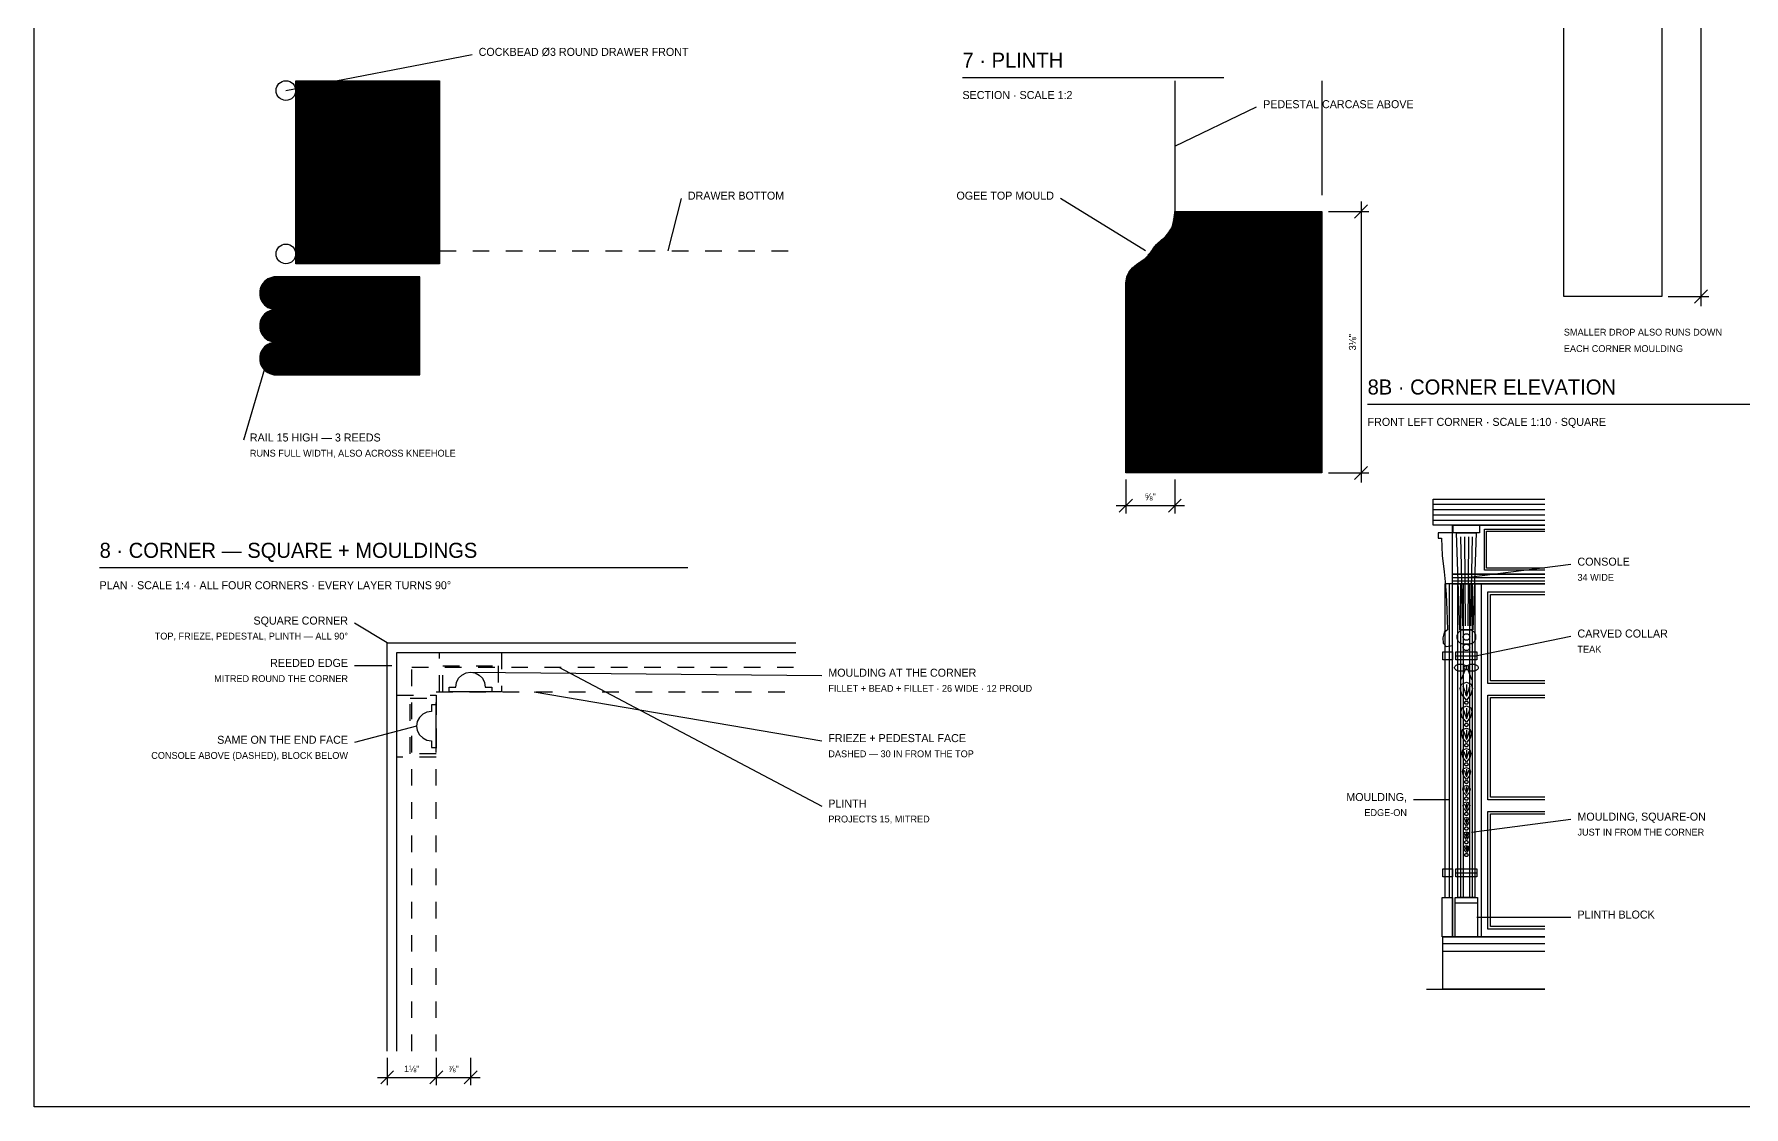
# Model space of a CAD drawing. Header units: inches. Extents: x 0.3 to 16.2, y 0.3 to 11.4.
# Drawn here: x 0.31 to 10.61, y 0.31 to 6.78 of the extents above; entities that cross this region are included whole.
import ezdxf
from ezdxf.enums import TextEntityAlignment as Align

# ---------------------------------------------------------------- set-up
doc = ezdxf.new("R2010")
doc.units = ezdxf.units.IN
doc.header["$LTSCALE"] = 0.009843
doc.header["$MEASUREMENT"] = 0
doc.linetypes.add('DASHED', pattern=[0.6, 0.5, -0.1])
for name, color, linetype in [('DIMENSIONS', 1, 'Continuous'), ('GEOMETRY', 7, 'Continuous'), ('HATCH', 8, 'Continuous'), ('TEXT', 7, 'Continuous')]:
    doc.layers.add(name, color=color, linetype=linetype)

msp = doc.modelspace()

# ---------------------------------------------------------------- hatches: boundary and pattern name
at = {"layer": 'HATCH'}
h = msp.add_hatch(dxfattribs=at)
h.set_pattern_fill('ANSI31', scale=0.01574803)
h.paths.add_polyline_path([(1.89, 6.496), (2.756, 6.496), (2.756, 5.394), (1.89, 5.394), (1.89, 6.496)])
h = msp.add_hatch(dxfattribs=at)
h.set_pattern_fill('ANSI31', scale=0.01574803)
h.paths.add_polyline_path([(7.185, 5.709), (8.071, 5.709), (8.071, 4.134), (6.89, 4.134), (6.89, 5.276), (6.909, 5.345), (6.954, 5.389), (7.006, 5.425), (7.047, 5.472), (7.085, 5.52), (7.131, 5.561), (7.169, 5.616), (7.185, 5.709)])
h = msp.add_hatch(dxfattribs=at)
h.set_pattern_fill('ANSI31', scale=0.01574803)
h.paths.add_polyline_path([(1.772, 5.315), (1.759, 5.314), (1.746, 5.312), (1.734, 5.307), (1.722, 5.302), (1.712, 5.295), (1.702, 5.286), (1.694, 5.276), (1.686, 5.266), (1.681, 5.254), (1.677, 5.242), (1.674, 5.229), (1.673, 5.217), (1.674, 5.204), (1.677, 5.191), (1.681, 5.179), (1.686, 5.167), (1.694, 5.157), (1.702, 5.147), (1.712, 5.138), (1.722, 5.131), (1.734, 5.126), (1.746, 5.121), (1.759, 5.119), (1.772, 5.118), (1.759, 5.117), (1.746, 5.115), (1.734, 5.111), (1.722, 5.105), (1.712, 5.098), (1.702, 5.089), (1.694, 5.08), (1.686, 5.069), (1.681, 5.057), (1.677, 5.045), (1.674, 5.033), (1.673, 5.02), (1.674, 5.007), (1.677, 4.994), (1.681, 4.982), (1.686, 4.97), (1.694, 4.96), (1.702, 4.95), (1.712, 4.942), (1.722, 4.934), (1.734, 4.929), (1.746, 4.925), (1.759, 4.922), (1.772, 4.921), (1.759, 4.92), (1.746, 4.918), (1.734, 4.914), (1.722, 4.908), (1.712, 4.901), (1.702, 4.892), (1.694, 4.883), (1.686, 4.872), (1.681, 4.86), (1.677, 4.848), (1.674, 4.836), (1.673, 4.823), (1.674, 4.81), (1.677, 4.797), (1.681, 4.785), (1.686, 4.774), (1.694, 4.763), (1.702, 4.753), (1.712, 4.745), (1.722, 4.738), (1.734, 4.732), (1.746, 4.728), (1.759, 4.725), (1.772, 4.724), (2.638, 4.724), (2.638, 5.315), (1.772, 5.315)])

# ---------------------------------------------------------------- linework, layer by layer
at = {"layer": 'DIMENSIONS'}
for p, q in [((10.354, 10.571), (10.354, 5.138)), ((8.307, 5.768), (8.307, 4.075)), ((8.11, 5.709), (8.354, 5.709)), ((8.268, 5.669), (8.346, 5.748)), ((10.157, 5.197), (10.402, 5.197)), ((10.315, 5.157), (10.394, 5.236)), ((8.11, 4.134), (8.354, 4.134)), ((8.268, 4.094), (8.346, 4.173)), ((6.89, 4.094), (6.89, 3.89)), ((7.185, 4.094), (7.185, 3.89)), ((6.831, 3.937), (7.244, 3.937)), ((6.85, 3.898), (6.929, 3.976)), ((7.146, 3.898), (7.224, 3.976)), ((2.402, 0.453), (2.48, 0.531)), ((2.441, 0.61), (2.441, 0.445)), ((2.697, 0.453), (2.776, 0.531)), ((2.736, 0.61), (2.736, 0.445)), ((2.904, 0.453), (2.982, 0.531)), ((2.943, 0.61), (2.943, 0.445)), ((2.382, 0.492), (3.002, 0.492))]:
    msp.add_line(p, q, dxfattribs=at)
at = {"layer": 'GEOMETRY'}
for p, q in [((1.831, 6.437), (2.953, 6.654)), ((5.906, 6.516), (7.48, 6.516)), ((7.185, 6.102), (7.677, 6.339)), ((4.134, 5.472), (4.213, 5.787)), ((7.008, 5.472), (6.496, 5.787)), ((1.772, 5), (1.575, 4.331)), ((8.346, 4.547), (10.709, 4.547)), ((0.709, 3.563), (4.252, 3.563)), ((8.941, 3.504), (9.571, 3.583)), ((2.441, 3.11), (2.244, 3.228)), ((8.996, 3.031), (9.571, 3.15)), ((2.47, 2.972), (2.244, 2.972)), ((2.943, 2.933), (5.059, 2.913)), ((3.474, 2.963), (5.059, 2.126)), ((3.327, 2.815), (5.059, 2.52)), ((2.618, 2.608), (2.244, 2.51)), ((8.835, 2.165), (8.622, 2.165)), ((8.972, 1.969), (9.571, 2.047)), ((9.004, 1.457), (9.571, 1.457)), ((8.701, 1.024), (9.413, 1.024))]:
    msp.add_line(p, q, dxfattribs=at)
for points in [[(0.315, 11.378), (16.22, 11.378), (16.22, 0.315), (0.315, 0.315), (0.315, 11.378)], [(9.528, 10.512), (10.118, 10.512), (10.118, 5.197), (9.528, 5.197), (9.528, 10.512)], [(1.89, 6.496), (2.756, 6.496), (2.756, 5.394), (1.89, 5.394), (1.89, 6.496)], [(7.185, 6.496), (7.185, 5.709)], [(8.071, 6.496), (8.071, 5.807)], [(7.185, 5.709), (8.071, 5.709), (8.071, 4.134), (6.89, 4.134), (6.89, 5.276)], [(1.772, 4.724), (2.638, 4.724), (2.638, 5.315), (1.772, 5.315)], [(8.74, 3.976), (9.413, 3.976)], [(9.413, 3.819), (8.74, 3.819), (8.74, 3.976)], [(8.74, 3.945), (9.413, 3.945)], [(8.74, 3.913), (9.413, 3.913)], [(8.74, 3.882), (9.413, 3.882)], [(8.74, 3.85), (9.413, 3.85)], [(8.858, 3.819), (9.413, 3.819)], [(9.413, 3.524), (8.858, 3.524), (8.858, 3.819)], [(8.862, 3.819), (9.02, 3.819), (9.02, 3.772), (8.862, 3.772), (8.862, 3.819)], [(8.858, 3.772), (8.772, 3.772), (8.772, 3.74), (8.791, 3.74), (8.796, 3.637), (8.808, 3.538), (8.814, 3.478), (8.82, 3.402), (8.824, 3.308), (8.827, 3.189), (8.808, 3.172), (8.799, 3.141), (8.802, 3.108), (8.819, 3.087), (8.858, 3.094)], [(8.882, 3.772), (9, 3.772), (8.98, 3.189), (8.902, 3.189), (8.882, 3.772)], [(8.906, 3.748), (8.917, 3.213)], [(8.929, 3.748), (8.933, 3.213)], [(8.953, 3.748), (8.949, 3.213)], [(8.976, 3.748), (8.965, 3.213)], [(9.051, 3.795), (9.413, 3.795)], [(9.413, 3.547), (9.051, 3.547), (9.051, 3.795)], [(9.063, 3.783), (9.413, 3.783)], [(9.413, 3.559), (9.063, 3.559), (9.063, 3.783)], [(8.858, 3.524), (9.413, 3.524)], [(9.413, 3.465), (8.858, 3.465), (8.858, 3.524)], [(8.858, 3.504), (9.413, 3.504)], [(8.858, 3.465), (8.811, 3.465), (8.811, 1.575), (8.858, 1.575)], [(8.837, 3.465), (8.837, 1.575)], [(8.858, 3.484), (9.413, 3.484)], [(8.858, 3.465), (9.413, 3.465)], [(9.413, 1.339), (8.858, 1.339), (8.858, 3.465)], [(8.89, 3.465), (8.992, 3.465), (8.992, 1.575), (8.89, 1.575), (8.89, 3.465)], [(8.906, 3.465), (8.906, 1.575)], [(8.921, 3.465), (8.921, 1.575)], [(8.96, 3.465), (8.96, 1.575)], [(8.976, 3.465), (8.976, 1.575)], [(9.031, 3.465), (9.031, 1.339)], [(9.071, 3.417), (9.413, 3.417)], [(9.413, 2.866), (9.071, 2.866), (9.071, 3.417)], [(9.087, 3.402), (9.413, 3.402)], [(9.413, 2.882), (9.087, 2.882), (9.087, 3.402)], [(2.441, 3.11), (4.902, 3.11)], [(2.441, 0.65), (2.441, 3.11)], [(8.925, 3.189), (8.957, 3.189), (8.962, 3.189), (8.967, 3.188), (8.972, 3.186), (8.976, 3.184), (8.981, 3.181), (8.985, 3.177), (8.988, 3.174), (8.991, 3.169), (8.993, 3.165), (8.995, 3.16), (8.996, 3.155), (8.996, 3.15), (8.996, 3.142), (8.996, 3.137), (8.995, 3.132), (8.993, 3.127), (8.991, 3.122), (8.988, 3.118), (8.985, 3.114), (8.981, 3.111), (8.976, 3.108), (8.972, 3.105), (8.967, 3.104), (8.962, 3.103), (8.957, 3.102), (8.925, 3.102), (8.92, 3.103), (8.915, 3.104), (8.91, 3.105), (8.906, 3.108), (8.901, 3.111), (8.897, 3.114), (8.894, 3.118), (8.891, 3.122), (8.889, 3.127), (8.887, 3.132), (8.886, 3.137), (8.886, 3.142), (8.886, 3.15), (8.886, 3.155), (8.887, 3.16), (8.889, 3.165), (8.891, 3.169), (8.894, 3.174), (8.897, 3.177), (8.901, 3.181), (8.906, 3.184), (8.91, 3.186), (8.915, 3.188), (8.92, 3.189), (8.925, 3.189)], [(8.961, 3.146), (8.96, 3.143), (8.96, 3.141), (8.959, 3.138), (8.958, 3.136), (8.957, 3.134), (8.955, 3.132), (8.953, 3.13), (8.951, 3.129), (8.948, 3.127), (8.946, 3.127), (8.944, 3.126), (8.941, 3.126), (8.938, 3.126), (8.936, 3.127), (8.933, 3.127), (8.931, 3.129), (8.929, 3.13), (8.927, 3.132), (8.925, 3.134), (8.924, 3.136), (8.923, 3.138), (8.922, 3.141), (8.921, 3.143), (8.921, 3.146), (8.921, 3.148), (8.922, 3.151), (8.923, 3.153), (8.924, 3.156), (8.925, 3.158), (8.927, 3.16), (8.929, 3.161), (8.931, 3.163), (8.933, 3.164), (8.936, 3.165), (8.938, 3.165), (8.941, 3.165), (8.944, 3.165), (8.946, 3.165), (8.948, 3.164), (8.951, 3.163), (8.953, 3.161), (8.955, 3.16), (8.957, 3.158), (8.958, 3.156), (8.959, 3.153), (8.96, 3.151), (8.96, 3.148), (8.961, 3.146)], [(8.961, 3.083), (8.96, 3.08), (8.96, 3.078), (8.959, 3.075), (8.958, 3.073), (8.957, 3.071), (8.955, 3.069), (8.953, 3.067), (8.951, 3.066), (8.948, 3.064), (8.946, 3.064), (8.944, 3.063), (8.941, 3.063), (8.938, 3.063), (8.936, 3.064), (8.933, 3.064), (8.931, 3.066), (8.929, 3.067), (8.927, 3.069), (8.925, 3.071), (8.924, 3.073), (8.923, 3.075), (8.922, 3.078), (8.921, 3.08), (8.921, 3.083), (8.921, 3.085), (8.922, 3.088), (8.923, 3.09), (8.924, 3.093), (8.925, 3.095), (8.927, 3.097), (8.929, 3.098), (8.931, 3.1), (8.933, 3.101), (8.936, 3.102), (8.938, 3.102), (8.941, 3.102), (8.944, 3.102), (8.946, 3.102), (8.948, 3.101), (8.951, 3.1), (8.953, 3.098), (8.955, 3.097), (8.957, 3.095), (8.958, 3.093), (8.959, 3.09), (8.96, 3.088), (8.96, 3.085), (8.961, 3.083)], [(2.5, 3.051), (4.902, 3.051)], [(2.5, 0.65), (2.5, 3.051)], [(8.799, 3.055), (8.858, 3.055), (8.858, 3.008), (8.799, 3.008), (8.799, 3.055)], [(8.878, 3.055), (9.004, 3.055), (9.004, 3.008), (8.878, 3.008), (8.878, 3.055)], [(8.878, 3.031), (9.004, 3.031)], [(2.815, 2.815), (2.815, 2.844), (2.854, 2.844), (2.859, 2.872), (2.871, 2.897), (2.891, 2.916), (2.916, 2.929), (2.943, 2.933), (2.97, 2.929), (2.995, 2.916), (3.015, 2.897), (3.027, 2.872), (3.031, 2.844), (3.071, 2.844), (3.071, 2.815), (2.815, 2.815)], [(8.941, 2.961), (8.941, 2.958), (8.94, 2.955), (8.938, 2.952), (8.936, 2.95), (8.934, 2.947), (8.931, 2.945), (8.927, 2.943), (8.923, 2.942), (8.919, 2.941), (8.915, 2.94), (8.91, 2.939), (8.906, 2.939), (8.901, 2.939), (8.896, 2.94), (8.892, 2.941), (8.888, 2.942), (8.884, 2.943), (8.88, 2.945), (8.877, 2.947), (8.875, 2.95), (8.873, 2.952), (8.871, 2.955), (8.87, 2.958), (8.87, 2.961), (8.87, 2.963), (8.871, 2.966), (8.873, 2.969), (8.875, 2.971), (8.877, 2.974), (8.88, 2.976), (8.884, 2.978), (8.888, 2.979), (8.892, 2.981), (8.896, 2.982), (8.901, 2.982), (8.906, 2.982), (8.91, 2.982), (8.915, 2.982), (8.919, 2.981), (8.923, 2.979), (8.927, 2.978), (8.931, 2.976), (8.934, 2.974), (8.936, 2.971), (8.938, 2.969), (8.94, 2.966), (8.941, 2.963), (8.941, 2.961)], [(8.933, 2.949), (8.909, 2.89)], [(8.955, 2.961), (8.955, 2.959), (8.954, 2.957), (8.954, 2.955), (8.953, 2.954), (8.952, 2.952), (8.951, 2.951), (8.949, 2.95), (8.948, 2.949), (8.946, 2.948), (8.945, 2.947), (8.943, 2.947), (8.941, 2.947), (8.939, 2.947), (8.937, 2.947), (8.936, 2.948), (8.934, 2.949), (8.933, 2.95), (8.931, 2.951), (8.93, 2.952), (8.929, 2.954), (8.928, 2.955), (8.928, 2.957), (8.927, 2.959), (8.927, 2.961), (8.927, 2.962), (8.928, 2.964), (8.928, 2.966), (8.929, 2.968), (8.93, 2.969), (8.931, 2.97), (8.933, 2.972), (8.934, 2.973), (8.936, 2.973), (8.937, 2.974), (8.939, 2.974), (8.941, 2.974), (8.943, 2.974), (8.945, 2.974), (8.946, 2.973), (8.948, 2.973), (8.949, 2.972), (8.951, 2.97), (8.952, 2.969), (8.953, 2.968), (8.954, 2.966), (8.954, 2.964), (8.955, 2.962), (8.955, 2.961)], [(9.012, 2.961), (9.012, 2.958), (9.011, 2.955), (9.009, 2.952), (9.007, 2.95), (9.004, 2.947), (9.001, 2.945), (8.998, 2.943), (8.994, 2.942), (8.99, 2.941), (8.986, 2.94), (8.981, 2.939), (8.976, 2.939), (8.972, 2.939), (8.967, 2.94), (8.963, 2.941), (8.959, 2.942), (8.955, 2.943), (8.951, 2.945), (8.948, 2.947), (8.946, 2.95), (8.944, 2.952), (8.942, 2.955), (8.941, 2.958), (8.941, 2.961), (8.941, 2.963), (8.942, 2.966), (8.944, 2.969), (8.946, 2.971), (8.948, 2.974), (8.951, 2.976), (8.955, 2.978), (8.959, 2.979), (8.963, 2.981), (8.967, 2.982), (8.972, 2.982), (8.976, 2.982), (8.981, 2.982), (8.986, 2.982), (8.99, 2.981), (8.994, 2.979), (8.998, 2.978), (9.001, 2.976), (9.004, 2.974), (9.007, 2.971), (9.009, 2.969), (9.011, 2.966), (9.012, 2.963), (9.012, 2.961)], [(8.949, 2.949), (8.972, 2.89)], [(8.941, 2.874), (8.97, 2.862), (8.978, 2.834), (8.968, 2.798), (8.941, 2.765), (8.914, 2.798), (8.904, 2.834), (8.912, 2.862), (8.941, 2.874)], [(8.92, 2.85), (8.926, 2.834), (8.931, 2.819), (8.936, 2.803), (8.941, 2.789)], [(8.941, 2.86), (8.941, 2.789)], [(8.962, 2.85), (8.956, 2.834), (8.951, 2.819), (8.946, 2.803), (8.941, 2.789)], [(9.071, 2.795), (9.413, 2.795)], [(9.413, 2.165), (9.071, 2.165), (9.071, 2.795)], [(2.736, 2.736), (2.707, 2.736), (2.707, 2.697), (2.679, 2.693), (2.655, 2.68), (2.635, 2.66), (2.622, 2.636), (2.618, 2.608), (2.622, 2.581), (2.635, 2.556), (2.655, 2.537), (2.679, 2.524), (2.707, 2.52), (2.707, 2.48), (2.736, 2.48), (2.736, 2.736)], [(8.941, 2.73), (8.967, 2.719), (8.974, 2.694), (8.965, 2.662), (8.941, 2.632), (8.916, 2.662), (8.907, 2.694), (8.915, 2.719), (8.941, 2.73)], [(8.922, 2.709), (8.927, 2.694), (8.932, 2.68), (8.937, 2.666), (8.941, 2.653)], [(8.951, 2.75), (8.951, 2.748), (8.95, 2.747), (8.95, 2.746), (8.949, 2.745), (8.949, 2.744), (8.948, 2.743), (8.947, 2.742), (8.946, 2.741), (8.945, 2.741), (8.943, 2.74), (8.942, 2.74), (8.941, 2.74), (8.94, 2.74), (8.938, 2.74), (8.937, 2.741), (8.936, 2.741), (8.935, 2.742), (8.934, 2.743), (8.933, 2.744), (8.932, 2.745), (8.932, 2.746), (8.931, 2.747), (8.931, 2.748), (8.931, 2.75), (8.931, 2.751), (8.931, 2.752), (8.932, 2.753), (8.932, 2.755), (8.933, 2.756), (8.934, 2.757), (8.935, 2.757), (8.936, 2.758), (8.937, 2.759), (8.938, 2.759), (8.94, 2.759), (8.941, 2.759), (8.942, 2.759), (8.943, 2.759), (8.945, 2.759), (8.946, 2.758), (8.947, 2.757), (8.948, 2.757), (8.949, 2.756), (8.949, 2.755), (8.95, 2.753), (8.95, 2.752), (8.951, 2.751), (8.951, 2.75)], [(8.941, 2.717), (8.941, 2.653)], [(8.96, 2.709), (8.955, 2.694), (8.95, 2.68), (8.945, 2.666), (8.941, 2.653)], [(9.087, 2.78), (9.413, 2.78)], [(9.413, 2.181), (9.087, 2.181), (9.087, 2.78)], [(8.941, 2.597), (8.964, 2.587), (8.971, 2.564), (8.963, 2.535), (8.941, 2.509), (8.919, 2.535), (8.911, 2.564), (8.918, 2.587), (8.941, 2.597)], [(8.924, 2.578), (8.929, 2.564), (8.933, 2.552), (8.937, 2.54), (8.941, 2.528)], [(8.951, 2.616), (8.951, 2.615), (8.95, 2.614), (8.95, 2.613), (8.949, 2.611), (8.949, 2.61), (8.948, 2.609), (8.947, 2.609), (8.946, 2.608), (8.945, 2.607), (8.943, 2.607), (8.942, 2.607), (8.941, 2.607), (8.94, 2.607), (8.938, 2.607), (8.937, 2.607), (8.936, 2.608), (8.935, 2.609), (8.934, 2.609), (8.933, 2.61), (8.932, 2.611), (8.932, 2.613), (8.931, 2.614), (8.931, 2.615), (8.931, 2.616), (8.931, 2.618), (8.931, 2.619), (8.932, 2.62), (8.932, 2.621), (8.933, 2.622), (8.934, 2.623), (8.935, 2.624), (8.936, 2.625), (8.937, 2.625), (8.938, 2.626), (8.94, 2.626), (8.941, 2.626), (8.942, 2.626), (8.943, 2.626), (8.945, 2.625), (8.946, 2.625), (8.947, 2.624), (8.948, 2.623), (8.949, 2.622), (8.949, 2.621), (8.95, 2.62), (8.95, 2.619), (8.951, 2.618), (8.951, 2.616)], [(8.941, 2.585), (8.941, 2.528)], [(8.958, 2.578), (8.953, 2.564), (8.949, 2.552), (8.945, 2.54), (8.941, 2.528)], [(8.941, 2.473), (8.962, 2.465), (8.968, 2.444), (8.961, 2.418), (8.941, 2.394), (8.921, 2.418), (8.914, 2.444), (8.92, 2.465), (8.941, 2.473)], [(8.951, 2.493), (8.951, 2.492), (8.95, 2.49), (8.95, 2.489), (8.949, 2.488), (8.949, 2.487), (8.948, 2.486), (8.947, 2.485), (8.946, 2.484), (8.945, 2.484), (8.943, 2.483), (8.942, 2.483), (8.941, 2.483), (8.94, 2.483), (8.938, 2.483), (8.937, 2.484), (8.936, 2.484), (8.935, 2.485), (8.934, 2.486), (8.933, 2.487), (8.932, 2.488), (8.932, 2.489), (8.931, 2.49), (8.931, 2.492), (8.931, 2.493), (8.931, 2.494), (8.931, 2.495), (8.932, 2.497), (8.932, 2.498), (8.933, 2.499), (8.934, 2.5), (8.935, 2.501), (8.936, 2.501), (8.937, 2.502), (8.938, 2.502), (8.94, 2.503), (8.941, 2.503), (8.942, 2.503), (8.943, 2.502), (8.945, 2.502), (8.946, 2.501), (8.947, 2.501), (8.948, 2.5), (8.949, 2.499), (8.949, 2.498), (8.95, 2.497), (8.95, 2.495), (8.951, 2.494), (8.951, 2.493)], [(8.926, 2.456), (8.93, 2.444), (8.934, 2.433), (8.937, 2.422), (8.941, 2.411)], [(8.951, 2.378), (8.951, 2.377), (8.95, 2.376), (8.95, 2.375), (8.949, 2.373), (8.949, 2.372), (8.948, 2.371), (8.947, 2.37), (8.946, 2.37), (8.945, 2.369), (8.943, 2.369), (8.942, 2.369), (8.941, 2.368), (8.94, 2.369), (8.938, 2.369), (8.937, 2.369), (8.936, 2.37), (8.935, 2.37), (8.934, 2.371), (8.933, 2.372), (8.932, 2.373), (8.932, 2.375), (8.931, 2.376), (8.931, 2.377), (8.931, 2.378), (8.931, 2.38), (8.931, 2.381), (8.932, 2.382), (8.932, 2.383), (8.933, 2.384), (8.934, 2.385), (8.935, 2.386), (8.936, 2.387), (8.937, 2.387), (8.938, 2.388), (8.94, 2.388), (8.941, 2.388), (8.942, 2.388), (8.943, 2.388), (8.945, 2.387), (8.946, 2.387), (8.947, 2.386), (8.948, 2.385), (8.949, 2.384), (8.949, 2.383), (8.95, 2.382), (8.95, 2.381), (8.951, 2.38), (8.951, 2.378)], [(8.941, 2.463), (8.941, 2.411)], [(8.956, 2.456), (8.952, 2.444), (8.948, 2.433), (8.944, 2.422), (8.941, 2.411)], [(8.941, 2.359), (8.96, 2.351), (8.965, 2.332), (8.959, 2.309), (8.941, 2.287), (8.923, 2.309), (8.917, 2.332), (8.922, 2.351), (8.941, 2.359)], [(8.927, 2.343), (8.931, 2.332), (8.934, 2.322), (8.938, 2.312), (8.941, 2.303)], [(8.951, 2.272), (8.951, 2.27), (8.95, 2.269), (8.95, 2.268), (8.949, 2.267), (8.949, 2.266), (8.948, 2.265), (8.947, 2.264), (8.946, 2.263), (8.945, 2.262), (8.943, 2.262), (8.942, 2.262), (8.941, 2.262), (8.94, 2.262), (8.938, 2.262), (8.937, 2.262), (8.936, 2.263), (8.935, 2.264), (8.934, 2.265), (8.933, 2.266), (8.932, 2.267), (8.932, 2.268), (8.931, 2.269), (8.931, 2.27), (8.931, 2.272), (8.931, 2.273), (8.931, 2.274), (8.932, 2.275), (8.932, 2.276), (8.933, 2.278), (8.934, 2.279), (8.935, 2.279), (8.936, 2.28), (8.937, 2.281), (8.938, 2.281), (8.94, 2.281), (8.941, 2.281), (8.942, 2.281), (8.943, 2.281), (8.945, 2.281), (8.946, 2.28), (8.947, 2.279), (8.948, 2.279), (8.949, 2.278), (8.949, 2.276), (8.95, 2.275), (8.95, 2.274), (8.951, 2.273), (8.951, 2.272)], [(8.941, 2.349), (8.941, 2.303)], [(8.955, 2.343), (8.951, 2.332), (8.947, 2.322), (8.944, 2.312), (8.941, 2.303)], [(8.941, 2.252), (8.958, 2.245), (8.963, 2.228), (8.957, 2.207), (8.941, 2.188), (8.925, 2.207), (8.919, 2.228), (8.924, 2.245), (8.941, 2.252)], [(8.929, 2.238), (8.932, 2.228), (8.935, 2.219), (8.938, 2.21), (8.941, 2.202)], [(8.951, 2.172), (8.951, 2.171), (8.95, 2.169), (8.95, 2.168), (8.949, 2.167), (8.949, 2.166), (8.948, 2.165), (8.947, 2.164), (8.946, 2.163), (8.945, 2.163), (8.943, 2.162), (8.942, 2.162), (8.941, 2.162), (8.94, 2.162), (8.938, 2.162), (8.937, 2.163), (8.936, 2.163), (8.935, 2.164), (8.934, 2.165), (8.933, 2.166), (8.932, 2.167), (8.932, 2.168), (8.931, 2.169), (8.931, 2.171), (8.931, 2.172), (8.931, 2.173), (8.931, 2.175), (8.932, 2.176), (8.932, 2.177), (8.933, 2.178), (8.934, 2.179), (8.935, 2.18), (8.936, 2.18), (8.937, 2.181), (8.938, 2.181), (8.94, 2.182), (8.941, 2.182), (8.942, 2.182), (8.943, 2.181), (8.945, 2.181), (8.946, 2.18), (8.947, 2.18), (8.948, 2.179), (8.949, 2.178), (8.949, 2.177), (8.95, 2.176), (8.95, 2.175), (8.951, 2.173), (8.951, 2.172)], [(8.941, 2.244), (8.941, 2.202)], [(8.953, 2.238), (8.95, 2.228), (8.947, 2.219), (8.944, 2.21), (8.941, 2.202)], [(8.941, 2.152), (8.956, 2.146), (8.961, 2.131), (8.955, 2.112), (8.941, 2.095), (8.926, 2.112), (8.921, 2.131), (8.926, 2.146), (8.941, 2.152)], [(8.93, 2.14), (8.933, 2.131), (8.936, 2.123), (8.938, 2.115), (8.941, 2.107)], [(8.951, 2.079), (8.951, 2.077), (8.95, 2.076), (8.95, 2.075), (8.949, 2.074), (8.949, 2.073), (8.948, 2.072), (8.947, 2.071), (8.946, 2.07), (8.945, 2.07), (8.943, 2.069), (8.942, 2.069), (8.941, 2.069), (8.94, 2.069), (8.938, 2.069), (8.937, 2.07), (8.936, 2.07), (8.935, 2.071), (8.934, 2.072), (8.933, 2.073), (8.932, 2.074), (8.932, 2.075), (8.931, 2.076), (8.931, 2.077), (8.931, 2.079), (8.931, 2.08), (8.931, 2.081), (8.932, 2.083), (8.932, 2.084), (8.933, 2.085), (8.934, 2.086), (8.935, 2.087), (8.936, 2.087), (8.937, 2.088), (8.938, 2.088), (8.94, 2.089), (8.941, 2.089), (8.942, 2.089), (8.943, 2.088), (8.945, 2.088), (8.946, 2.087), (8.947, 2.087), (8.948, 2.086), (8.949, 2.085), (8.949, 2.084), (8.95, 2.083), (8.95, 2.081), (8.951, 2.08), (8.951, 2.079)], [(8.941, 2.145), (8.941, 2.107)], [(8.952, 2.14), (8.949, 2.131), (8.946, 2.123), (8.944, 2.115), (8.941, 2.107)], [(9.071, 2.094), (9.413, 2.094)], [(9.413, 1.386), (9.071, 1.386), (9.071, 2.094)], [(9.087, 2.079), (9.413, 2.079)], [(9.413, 1.402), (9.087, 1.402), (9.087, 2.079)], [(8.941, 2.059), (8.955, 2.054), (8.959, 2.04), (8.954, 2.023), (8.941, 2.007), (8.928, 2.023), (8.923, 2.04), (8.927, 2.054), (8.941, 2.059)], [(8.941, 1.972), (8.953, 1.967), (8.957, 1.954), (8.953, 1.939), (8.941, 1.925), (8.929, 1.939), (8.925, 1.954), (8.929, 1.967), (8.941, 1.972)], [(8.931, 2.048), (8.934, 2.04), (8.936, 2.033), (8.939, 2.025), (8.941, 2.018)], [(8.951, 1.991), (8.951, 1.99), (8.95, 1.989), (8.95, 1.988), (8.949, 1.986), (8.949, 1.985), (8.948, 1.984), (8.947, 1.984), (8.946, 1.983), (8.945, 1.982), (8.943, 1.982), (8.942, 1.982), (8.941, 1.982), (8.94, 1.982), (8.938, 1.982), (8.937, 1.982), (8.936, 1.983), (8.935, 1.984), (8.934, 1.984), (8.933, 1.985), (8.932, 1.986), (8.932, 1.988), (8.931, 1.989), (8.931, 1.99), (8.931, 1.991), (8.931, 1.993), (8.931, 1.994), (8.932, 1.995), (8.932, 1.996), (8.933, 1.997), (8.934, 1.998), (8.935, 1.999), (8.936, 2), (8.937, 2), (8.938, 2.001), (8.94, 2.001), (8.941, 2.001), (8.942, 2.001), (8.943, 2.001), (8.945, 2), (8.946, 2), (8.947, 1.999), (8.948, 1.998), (8.949, 1.997), (8.949, 1.996), (8.95, 1.995), (8.95, 1.994), (8.951, 1.993), (8.951, 1.991)], [(8.932, 1.962), (8.934, 1.955), (8.937, 1.948), (8.939, 1.941), (8.941, 1.935)], [(8.941, 2.052), (8.941, 2.018)], [(8.951, 2.048), (8.948, 2.04), (8.946, 2.033), (8.943, 2.025), (8.941, 2.018)], [(8.941, 1.966), (8.941, 1.935)], [(8.95, 1.962), (8.948, 1.955), (8.945, 1.948), (8.943, 1.941), (8.941, 1.935)], [(8.941, 1.889), (8.952, 1.885), (8.955, 1.874), (8.951, 1.86), (8.941, 1.847), (8.93, 1.86), (8.927, 1.874), (8.93, 1.885), (8.941, 1.889)], [(8.951, 1.909), (8.951, 1.908), (8.95, 1.907), (8.95, 1.905), (8.949, 1.904), (8.949, 1.903), (8.948, 1.902), (8.947, 1.901), (8.946, 1.901), (8.945, 1.9), (8.943, 1.9), (8.942, 1.899), (8.941, 1.899), (8.94, 1.899), (8.938, 1.9), (8.937, 1.9), (8.936, 1.901), (8.935, 1.901), (8.934, 1.902), (8.933, 1.903), (8.932, 1.904), (8.932, 1.905), (8.931, 1.907), (8.931, 1.908), (8.931, 1.909), (8.931, 1.91), (8.931, 1.912), (8.932, 1.913), (8.932, 1.914), (8.933, 1.915), (8.934, 1.916), (8.935, 1.917), (8.936, 1.918), (8.937, 1.918), (8.938, 1.919), (8.94, 1.919), (8.941, 1.919), (8.942, 1.919), (8.943, 1.919), (8.945, 1.918), (8.946, 1.918), (8.947, 1.917), (8.948, 1.916), (8.949, 1.915), (8.949, 1.914), (8.95, 1.913), (8.95, 1.912), (8.951, 1.91), (8.951, 1.909)], [(8.933, 1.88), (8.935, 1.874), (8.937, 1.868), (8.939, 1.862), (8.941, 1.857)], [(8.941, 1.884), (8.941, 1.857)], [(8.949, 1.88), (8.947, 1.874), (8.945, 1.868), (8.943, 1.862), (8.941, 1.857)], [(8.951, 1.832), (8.951, 1.83), (8.95, 1.829), (8.95, 1.828), (8.949, 1.827), (8.949, 1.826), (8.948, 1.825), (8.947, 1.824), (8.946, 1.823), (8.945, 1.823), (8.943, 1.822), (8.942, 1.822), (8.941, 1.822), (8.94, 1.822), (8.938, 1.822), (8.937, 1.823), (8.936, 1.823), (8.935, 1.824), (8.934, 1.825), (8.933, 1.826), (8.932, 1.827), (8.932, 1.828), (8.931, 1.829), (8.931, 1.83), (8.931, 1.832), (8.931, 1.833), (8.931, 1.834), (8.932, 1.835), (8.932, 1.837), (8.933, 1.838), (8.934, 1.839), (8.935, 1.839), (8.936, 1.84), (8.937, 1.841), (8.938, 1.841), (8.94, 1.841), (8.941, 1.841), (8.942, 1.841), (8.943, 1.841), (8.945, 1.841), (8.946, 1.84), (8.947, 1.839), (8.948, 1.839), (8.949, 1.838), (8.949, 1.837), (8.95, 1.835), (8.95, 1.834), (8.951, 1.833), (8.951, 1.832)], [(8.799, 1.748), (8.858, 1.748), (8.858, 1.701), (8.799, 1.701), (8.799, 1.748)], [(8.878, 1.748), (9.004, 1.748), (9.004, 1.701), (8.878, 1.701), (8.878, 1.748)], [(8.878, 1.724), (9.004, 1.724)], [(8.795, 1.575), (8.858, 1.575), (8.858, 1.339), (8.795, 1.339), (8.795, 1.575)], [(8.874, 1.575), (9.008, 1.575), (9.008, 1.339), (8.874, 1.339), (8.874, 1.575)], [(8.874, 1.543), (9.008, 1.543)], [(8.799, 1.339), (9.413, 1.339)], [(9.413, 1.024), (8.799, 1.024), (8.799, 1.339)], [(8.799, 1.299), (9.413, 1.299)], [(8.799, 1.252), (9.413, 1.252)]]:
    msp.add_lwpolyline(points, dxfattribs=at)
at = {"layer": 'GEOMETRY', "linetype": 'DASHED'}
for points in [[(2.756, 5.472), (4.921, 5.472)], [(2.756, 3.051), (3.13, 3.051), (3.13, 2.815), (2.756, 2.815), (2.756, 3.051)], [(2.589, 2.963), (4.902, 2.963)], [(2.589, 0.65), (2.589, 2.963)], [(2.776, 2.972), (3.11, 2.972), (3.11, 2.815), (2.776, 2.815), (2.776, 2.972)], [(2.5, 2.795), (2.736, 2.795), (2.736, 2.421), (2.5, 2.421), (2.5, 2.795)], [(2.736, 2.815), (4.902, 2.815)], [(2.736, 0.65), (2.736, 2.815)], [(2.579, 2.776), (2.736, 2.776), (2.736, 2.441), (2.579, 2.441), (2.579, 2.776)]]:
    msp.add_lwpolyline(points, dxfattribs=at)
at = {"layer": 'GEOMETRY'}
for centre in [(1.831, 6.437), (1.831, 5.453)]:
    msp.add_circle(centre, 0.0591, dxfattribs=at)
for points, knots in [([(6.89, 5.276), (6.89, 5.394), (7.008, 5.394), (7.047, 5.472), (7.087, 5.551), (7.185, 5.551), (7.185, 5.709)], [0, 0, 0, 0, 1, 1, 1, 2, 2, 2, 2]), ([(1.772, 5.315), (1.754, 5.315), (1.737, 5.31), (1.722, 5.302), (1.707, 5.293), (1.695, 5.281), (1.686, 5.266), (1.678, 5.251), (1.673, 5.234), (1.673, 5.217), (1.673, 5.199), (1.678, 5.182), (1.686, 5.167), (1.695, 5.152), (1.707, 5.14), (1.722, 5.131), (1.737, 5.123), (1.754, 5.118), (1.772, 5.118)], [0, 0, 0, 0, 1, 1, 1, 2, 2, 2, 3, 3, 3, 4, 4, 4, 5, 5, 5, 6, 6, 6, 6]), ([(1.772, 5.118), (1.754, 5.118), (1.737, 5.114), (1.722, 5.105), (1.707, 5.096), (1.695, 5.084), (1.686, 5.069), (1.678, 5.054), (1.673, 5.037), (1.673, 5.02), (1.673, 5.002), (1.678, 4.985), (1.686, 4.97), (1.695, 4.956), (1.707, 4.943), (1.722, 4.934), (1.737, 4.926), (1.754, 4.921), (1.772, 4.921)], [0, 0, 0, 0, 1, 1, 1, 2, 2, 2, 3, 3, 3, 4, 4, 4, 5, 5, 5, 6, 6, 6, 6]), ([(1.772, 4.921), (1.754, 4.921), (1.737, 4.917), (1.722, 4.908), (1.707, 4.899), (1.695, 4.887), (1.686, 4.872), (1.678, 4.857), (1.673, 4.84), (1.673, 4.823), (1.673, 4.806), (1.678, 4.789), (1.686, 4.774), (1.695, 4.759), (1.707, 4.746), (1.722, 4.738), (1.737, 4.729), (1.754, 4.724), (1.772, 4.724)], [0, 0, 0, 0, 1, 1, 1, 2, 2, 2, 3, 3, 3, 4, 4, 4, 5, 5, 5, 6, 6, 6, 6])]:
    msp.add_open_spline(points, degree=3, knots=knots, dxfattribs=at)

# ---------------------------------------------------------------- texts
at = {"layer": 'TEXT'}
for s, height, p in [('COCKBEAD Ø3 ROUND DRAWER FRONT', 0.04819, (2.992, 6.646)), ('7 · PLINTH', 0.0907, (5.906, 6.575)), ('SECTION · SCALE 1:2', 0.04819, (5.906, 6.386)), ('PEDESTAL CARCASE ABOVE', 0.04819, (7.717, 6.331)), ('DRAWER BOTTOM', 0.04819, (4.252, 5.78)), ('SMALLER DROP ALSO RUNS DOWN', 0.0411, (9.528, 4.961)), ('EACH CORNER MOULDING', 0.0411, (9.528, 4.862)), ('8B · CORNER ELEVATION', 0.09071, (8.346, 4.606)), ('FRONT LEFT CORNER · SCALE 1:10 · SQUARE', 0.04819, (8.346, 4.417)), ('RAIL 15 HIGH — 3 REEDS', 0.04819, (1.614, 4.323)), ('RUNS FULL WIDTH, ALSO ACROSS KNEEHOLE', 0.0411, (1.614, 4.232)), ('8 · CORNER — SQUARE + MOULDINGS', 0.09071, (0.709, 3.622)), ('CONSOLE', 0.0482, (9.61, 3.575)), ('34 WIDE', 0.0411, (9.61, 3.484)), ('PLAN · SCALE 1:4 · ALL FOUR CORNERS · EVERY LAYER TURNS 90°', 0.04819, (0.709, 3.433)), ('TEAK', 0.0411, (9.61, 3.051)), ('CARVED COLLAR', 0.04819, (9.61, 3.142)), ('MOULDING AT THE CORNER', 0.04819, (5.098, 2.906)), ('FILLET + BEAD + FILLET · 26 WIDE · 12 PROUD', 0.0411, (5.098, 2.815)), ('FRIEZE + PEDESTAL FACE', 0.04819, (5.098, 2.512)), ('DASHED — 30 IN FROM THE TOP', 0.0411, (5.098, 2.421)), ('PLINTH', 0.0482, (5.098, 2.118)), ('PROJECTS 15, MITRED', 0.0411, (5.098, 2.028)), ('MOULDING, SQUARE-ON', 0.04819, (9.61, 2.039)), ('JUST IN FROM THE CORNER', 0.0411, (9.61, 1.949)), ('PLINTH BLOCK', 0.04819, (9.61, 1.449))]:
    msp.add_text(s, height=height, dxfattribs=at).set_placement(p)
for s, height, p in [('OGEE TOP MOULD', 0.04819, (6.457, 5.78)), ('SQUARE CORNER', 0.04819, (2.205, 3.22)), ('TOP, FRIEZE, PEDESTAL, PLINTH — ALL 90°', 0.0411, (2.205, 3.13)), ('REEDED EDGE', 0.04819, (2.205, 2.965)), ('MITRED ROUND THE CORNER', 0.0411, (2.205, 2.874)), ('SAME ON THE END FACE', 0.04819, (2.205, 2.502)), ('CONSOLE ABOVE (DASHED), BLOCK BELOW', 0.0411, (2.205, 2.411)), ('MOULDING,', 0.0482, (8.583, 2.157)), ('EDGE-ON', 0.0411, (8.583, 2.067))]:
    msp.add_text(s, height=height, dxfattribs=at).set_placement(p, align=Align.RIGHT)
msp.add_text('3⅛"', height=0.0425, rotation=90, dxfattribs=at).set_placement((8.276, 4.921), align=Align.CENTER)
for s, height, p in [('⅝"', 0.0425, (7.037, 3.969)), ('1⅛"', 0.0397, (2.589, 0.524)), ('⅞"', 0.0397, (2.84, 0.524))]:
    msp.add_text(s, height=height, dxfattribs=at).set_placement(p, align=Align.CENTER)

doc.saveas('drawing.dxf')
